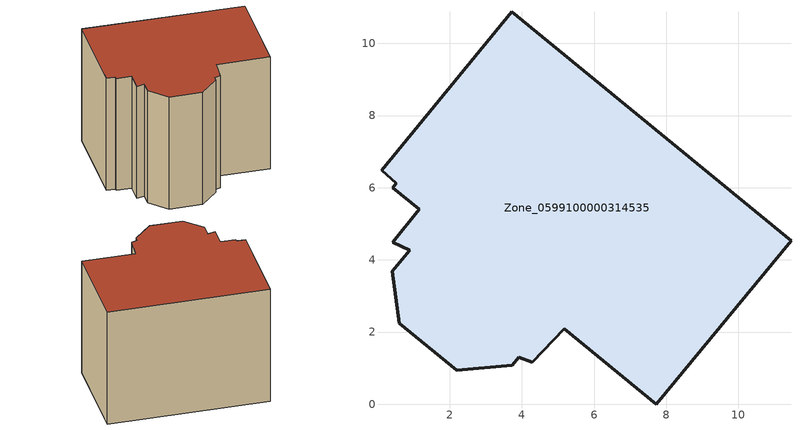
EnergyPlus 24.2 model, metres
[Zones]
Zone_0599100000314535
 floor ground (C_G): 0.42,4.49 1.16,5.4 0.43,6 0.52,6.13 0.11,6.48 3.72,10.88 11.46,4.53 7.73,0 5.18,2.09 4.29,1.16 3.91,1.3 3.73,1.08 2.2,0.94 0.6,2.24 0.41,3.68 0.89,4.26 z0
 wall outside (C_F): 3.73,1.08 3.91,1.3 4.29,1.16 5.18,2.09 7.73,0 11.46,4.53 3.72,10.88 0.11,6.48 0.52,6.13 0.43,6 1.16,5.4 0.42,4.49 0.89,4.26 0.41,3.68 0.6,2.24 2.2,0.94 3.73,1.08 z0:7.86
 roof outside (C_R): 1.16,5.4 0.42,4.49 0.89,4.26 0.41,3.68 0.6,2.24 2.2,0.94 3.73,1.08 3.91,1.3 4.29,1.16 5.18,2.09 7.73,0 11.46,4.53 3.72,10.88 0.11,6.48 0.52,6.13 0.43,6 z7.86
[BUILDING]
Pand.0599100000314535: North Axis=0; Terrain=City; Loads Convergence Tolerance Value=0.04; Temperature Convergence Tolerance Value=0.4; Solar Distribution=FullExterior; Maximum Number of Warmup Days=25; Minimum Number of Warmup Days=1
[Site:Location]
Rotterdam.The.Hague.AP_ZH_NLD Design_Conditions: Latitude=51.96; Longitude=4.45; Time Zone=1; Elevation=-4.5
[SITE:GROUNDTEMPERATURE:BUILDINGSURFACE]
18, 18, 18, 18, 18, 18, 18, 18, 18, 18, 18, 18
[MATERIAL] Thermal Absorptance=0.9; Solar Absorptance=0.7; Visible Absorptance=0.7
Name | Roughness | Thickness | Conductivity | Density | Specific Heat
G.TC.1992-2005 | MediumSmooth | 0.15 | 0.06 | 540 | 1210
F.TC.1992-2005 | Rough | 0.3 | 0.12 | 1920 | 840
R.TC.1992-2005 | MediumRough | 0.2 | 0.08 | 1500 | 1000
[CONSTRUCTION]
C_G: G.TC.1992-2005
C_F: F.TC.1992-2005
C_R: R.TC.1992-2005
[ZONE]
Zone_0599100000314535: Type=1; Multiplier=1; Ceiling Height=Autocalculate; Volume=Autocalculate; Floor Area=autocalculate; Part of Total Floor Area=Yes
[ZONEINFILTRATION:DESIGNFLOWRATE]
Infil_Zone_0599100000314535: Zone or ZoneList or Space or SpaceList=Zone_0599100000314535; Schedule=AlwaysOn; Design Flow Rate Calculation Method=Flow/Area; Flow Rate per Floor Area=0.0015; Constant Term Coefficient=1; Temperature Term Coefficient=0; Velocity Term Coefficient=0; Velocity Squared Term Coefficient=0
[HVACTEMPLATE:ZONE:IDEALLOADSAIRSYSTEM]
Zone_0599100000314535: Maximum Heating Supply Air Temperature=50; Minimum Cooling Supply Air Temperature=13; Maximum Heating Supply Air Humidity Ratio=0.0156; Minimum Cooling Supply Air Humidity Ratio=0.0077; Heating Limit=NoLimit; Cooling Limit=NoLimit; Dehumidification Control Type=ConstantSensibleHeatRatio; Cooling Sensible Heat Ratio=0.7; Dehumidification Setpoint=60; Humidification Control Type=None; Humidification Setpoint=30; Outdoor Air Method=None; Outdoor Air Flow Rate per Person=0.00944; Outdoor Air Flow Rate per Zone Floor Area=0; Outdoor Air Flow Rate per Zone=0; Demand Controlled Ventilation Type=None; Outdoor Air Economizer Type=NoEconomizer; Heat Recovery Type=None; Sensible Heat Recovery Effectiveness=0.7; Latent Heat Recovery Effectiveness=0.65
[ZONECONTROL:THERMOSTAT]
ThermostatControl_Zone_0599100000314535: Zone or ZoneList=Zone_0599100000314535; Control Type Schedule=DualSetpointControlType; Control 1=Thermostat_Zone_0599100000314535; Temperature Difference Between Cutout And Setpoint=0
[THERMOSTATSETPOINT:DUALSETPOINT]
Thermostat_Zone_0599100000314535: Heating Setpoint Temperature Schedule=HeatingSetpoint_Zone_0599100000314535; Cooling Setpoint Temperature Schedule=CoolingSetpoint_Zone_0599100000314535
[SCHEDULE:COMPACT]
HeatingSetpoint_Zone_0599100000314535: Through: 12/31, For: AllDays, Until: 24:00, 21
CoolingSetpoint_Zone_0599100000314535: Through: 12/31, For: AllDays, Until: 24:00, 24
DualSetpointControlType: Through: 12/31, For: AllDays, Until: 24:00, 4
AlwaysOn: Through: 12/31, For: AllDays, Until: 24:00, 1
